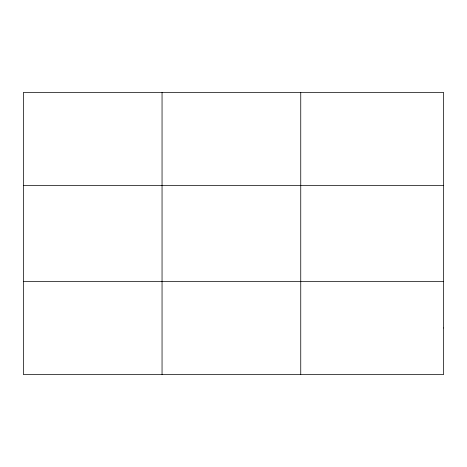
<?xml version="1.0" encoding="UTF-8"?>
<svg xmlns="http://www.w3.org/2000/svg" width="467" height="467" viewBox="0 0 467 467"><rect width="100%" height="100%" fill="white"/><g stroke="black" fill="none" stroke-linecap="round" stroke-linejoin="round"><path stroke-width="0.7" d="M162.049 92.489L162.049 374.511M300.748 92.489L300.748 374.511M23.35 185.557L443.65 185.557M23.35 281.443L443.65 281.443M443.65 327.974L443.65 374.511L23.35 374.511L23.35 92.489L443.65 92.489L443.65 327.974"/></g></svg>
